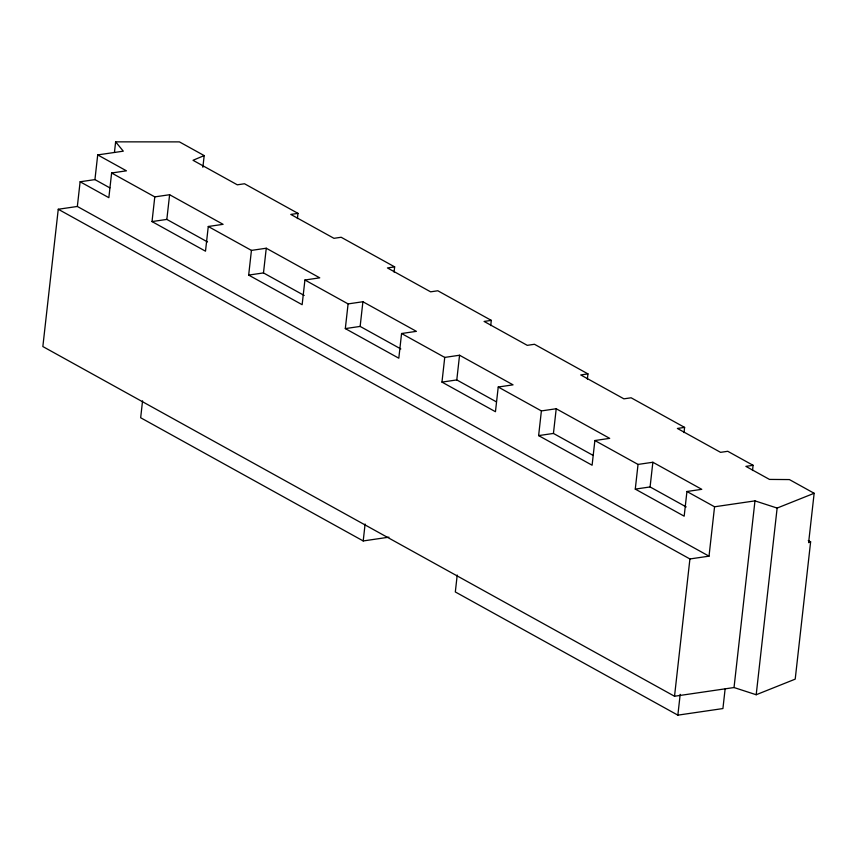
<?xml version="1.0" encoding="UTF-8"?>
<svg xmlns="http://www.w3.org/2000/svg" width="857" height="857" viewBox="0 0 857 857"><rect width="100%" height="100%" fill="white"/><g stroke="black" fill="none" stroke-linecap="round" stroke-linejoin="round"><path stroke-width="1.29" d="M77.344 206.462L80.119 181.77L108.85 197.678L111.614 172.996L154.785 196.885L152.021 221.577L205.498 251.187L208.272 226.494L251.433 250.394L248.669 275.086L302.146 304.696L304.921 280.003L348.092 303.903L345.317 328.595L398.805 358.205L401.569 333.512L444.74 357.412L441.966 382.104L495.453 411.714L498.228 387.021L541.388 410.921L538.625 435.602L592.101 465.222L594.876 440.53L638.037 464.43L635.273 489.111L684.175 516.182L686.939 491.5L714.556 506.787L709.018 556.161L77.344 206.462L58.255 209.258L42.85 346.549L674.523 696.248L734.031 687.539L756.195 694.738L795.21 679.14L810.615 541.849L808.269 540.553M109.878 187.876L94.934 179.606L97.709 154.913L123.301 151.175L115.631 141.855L179.434 141.887L204.18 155.588L202.873 167.286M114.442 152.439L115.631 141.855M142.562 400.84L140.666 417.755L363.207 540.949L388.949 537.178M207.533 241.942L166.836 219.413L169.611 194.721L154.785 196.885M304.181 295.451L263.485 272.922L266.259 248.23L251.433 250.394M297.411 218.567L298 213.372L244.513 183.762L237.303 184.812L193.018 160.291L204.18 155.588M400.83 348.949L360.144 326.421L362.907 301.739L348.092 303.903M363.207 540.949L365.103 524.045M394.07 272.076L394.649 266.87L341.161 237.26L333.962 238.321L290.791 214.421L298 213.372M496.321 401.815L456.792 379.93L459.556 355.237L444.74 357.412M457.22 575.036L455.324 591.951L677.855 715.145L722.922 708.557L725.108 689.039M490.718 325.585L491.297 320.379L437.82 290.769L430.61 291.83L387.439 267.93L394.649 266.87M592.969 455.324L553.44 433.438L556.214 408.746L541.388 410.921M587.366 379.083L587.956 373.888L534.468 344.278L527.259 345.339L484.098 321.439L491.297 320.379M686.189 506.926L650.088 486.947L652.863 462.255L638.037 464.43M684.015 432.592L684.604 427.397L631.116 397.787L623.907 398.837L580.746 374.948L587.956 373.888M674.523 696.248L689.917 558.957L58.255 209.258M677.855 715.145L680.19 694.341M752.521 470.514L753.099 465.319L727.764 451.296L720.566 452.346L677.394 428.446L684.604 427.397M734.031 687.539L754.974 500.874L777.138 508.062L814.15 493.278L808.612 542.652L810.615 541.849M756.195 694.738L777.138 508.062M111.614 172.996L126.44 170.822L97.709 154.913M80.119 181.77L94.934 179.606M152.021 221.577L166.836 219.413M208.272 226.494L223.088 224.33L169.611 194.721M248.669 275.086L263.485 272.922M304.921 280.003L319.747 277.839L266.259 248.23M345.317 328.595L360.144 326.421M401.569 333.512L416.395 331.348L362.907 301.739M441.966 382.104L456.792 379.93M498.228 387.021L513.043 384.847L459.556 355.237M538.625 435.602L553.44 433.438M594.876 440.53L609.691 438.356L556.214 408.746M753.099 465.319L745.89 466.369L769.468 479.417L789.404 479.577L814.15 493.278M635.273 489.111L650.088 486.947M686.939 491.5L701.765 489.326L652.863 462.255M714.556 506.787L754.974 500.874M689.917 558.957L709.018 556.161"/></g></svg>
